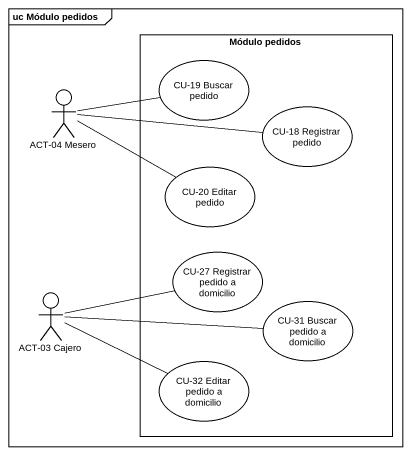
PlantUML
@startuml
mainframe uc Módulo pedidos
rectangle "Módulo pedidos" as Módulo_pedidos {
  usecase "CU-19 Buscar pedido" as CU_19_Buscar_pedido
  usecase "CU-18 Registrar pedido" as CU_18_Registrar_pedido
  usecase "CU-20 Editar pedido" as CU_20_Editar_pedido
  usecase "CU-27 Registrar pedido a domicilio" as CU_27_Registrar_pedido_a
  usecase "CU-31 Buscar pedido a domicilio" as CU_31_Buscar_pedido_a
  usecase "CU-32 Editar pedido a domicilio" as CU_32_Editar_pedido_a
}
actor "ACT-04 Mesero" as ACT_04_Mesero
actor "ACT-03 Cajero" as ACT_03_Cajero
ACT_04_Mesero -right- CU_19_Buscar_pedido
ACT_04_Mesero -right- CU_18_Registrar_pedido
ACT_04_Mesero -right- CU_20_Editar_pedido
ACT_03_Cajero -right- CU_27_Registrar_pedido_a
ACT_03_Cajero -right- CU_31_Buscar_pedido_a
ACT_03_Cajero -right- CU_32_Editar_pedido_a
@enduml
